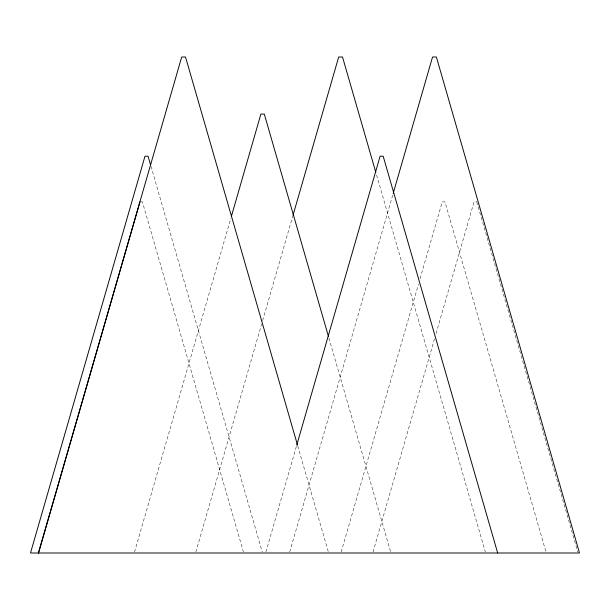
<?xml version="1.0" encoding="UTF-8"?>
<svg xmlns="http://www.w3.org/2000/svg" width="610" height="610" viewBox="0 0 610 610"><rect width="100%" height="100%" fill="white"/><g stroke="black" fill="none" stroke-linecap="round" stroke-linejoin="round"><path stroke-width="0.46" stroke-dasharray="3.05 2.29" d="M134.505 552.088L230.816 218.311M195.825 552.088L261.583 324.215M262.635 320.555L292.739 216.23M265.884 552.088L296.483 446.032M289.689 552.088L392.672 195.185M341.173 552.088L418.49 284.153M420.076 278.663L442.242 201.849L444.949 201.849L546.011 552.088M372.985 552.088L434.732 338.108M436.051 333.533L474.046 201.849L476.646 201.849M140.91 201.849L142.397 201.849L243.459 552.088M476.761 201.849L577.822 552.088M376.583 175.047L485.377 552.088M328.935 338.108L390.682 552.088M297.749 445.933L328.378 552.088M150.967 166.255L262.3 552.088"/><path stroke-width="0.91" d="M38.354 553.003L139.987 201.849M38.567 553.003L181.696 56.997L185.524 56.997L297.489 445.018M231.35 216.481L260.897 114.055L264.29 114.055L328.409 336.278M293.006 215.315L338.687 56.997L342.515 56.997L375.79 172.302M296.75 445.117L380.114 156.198L383.179 156.198L497.676 553.003M393.198 193.355L432.543 56.997L436.379 56.997L579.5 553.003L30.5 553.003L144.997 156.198L148.062 156.198L150.434 164.425"/></g></svg>
